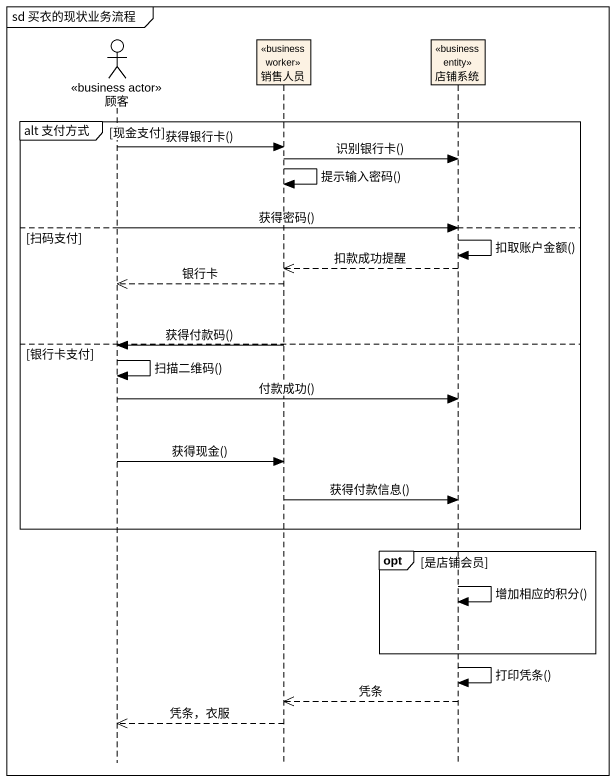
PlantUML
@startuml
mainframe sd 买衣的现状业务流程
hide footbox
actor 顾客 <<business actor>>
participant 销售人员 <<business worker>>
participant 店铺系统 <<business entity>>

group alt 支付方式 [现金支付]
  顾客 -> 销售人员 : 获得银行卡()
  销售人员 -> 店铺系统 : 识别银行卡()
  销售人员 -> 销售人员 : 提示输入密码()
else 扫码支付
  顾客 -> 店铺系统 : 获得密码()
  店铺系统 -> 店铺系统 : 扣取账户金额()
  店铺系统 -->> 销售人员 : 扣款成功提醒
  销售人员 -->> 顾客 : 银行卡
else 银行卡支付
  销售人员 -> 顾客 : 获得付款码()
  顾客 -> 顾客 : 扫描二维码()
  顾客 -> 店铺系统 : 付款成功()
  顾客 -> 销售人员 : 获得现金()
  销售人员 -> 店铺系统 : 获得付款信息()
end
opt 是店铺会员
  店铺系统 -> 店铺系统 : 增加相应的积分()
end
店铺系统 -> 店铺系统 : 打印凭条()
店铺系统 -->> 销售人员 : 凭条
销售人员 -->> 顾客 : 凭条，衣服
@enduml
